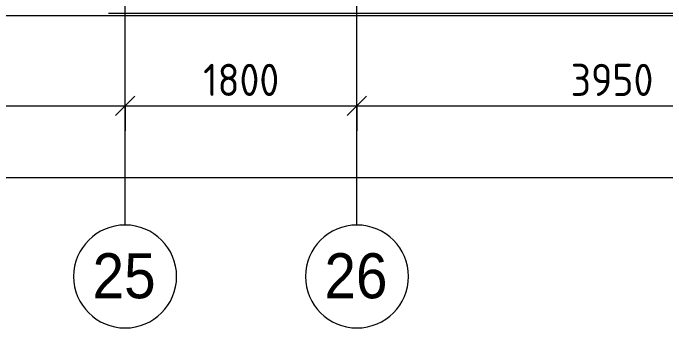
# Model space of a CAD drawing. Header units: millimetres. Extents: x 81711 to 274967, y -8553 to 29000.
# Drawn here: x 91990 to 97059, y -2706 to -258 of the extents above; entities that cross this region are included whole.
import ezdxf

# ---------------------------------------------------------------- set-up
doc = ezdxf.new("R2010")
doc.units = ezdxf.units.MM
for name, color, linetype, lineweight in [('A-ANNO-DIMS', 7, 'Continuous', 9), ('A-ANNO-DIMS-100', 7, 'Continuous', 9), ('Оси', 7, 'Continuous', 9), ('Оси-1', 7, 'Continuous', 20)]:
    doc.layers.add(name, color=color, linetype=linetype, lineweight=lineweight)
doc.layers.add('A-WALL-1', color=7, linetype='Continuous', lineweight=9, true_color=0xc0c0c0)
doc.styles.add('Arial', font='arial.ttf', dxfattribs={"width": 0.9, "height": 350})
doc.styles.add('ISOCPEUR', font='isocpeur.ttf', dxfattribs={"width": 0.9, "height": 250})
doc.dimstyles.new('ISO-2_5_0_9К_БОЛЬШОЙ_1', dxfattribs={"dimscale": 304.8, "dimtxt": 248.995294, "dimasz": 0.492126, "dimexe": 0.393701, "dimexo": 0.984252, "dimgap": 0, "dimtad": 1, "dimdec": 0, "dimrnd": 10, "dimzin": 0, "dimdsep": 46, "dimtxsty": 'ISOCPEUR', "dimblk1": 'OBLIQUE', "dimblk2": 'OBLIQUE', "dimsah": 1, "dimcen": 0.09, "dimdle": 0.393701, "dimazin": 0, "dimtfac": 1, "dimtdec": 4, "dimtix": 1, "dimtmove": 0, "dimatfit": 3, "dimfxl": 1, "dimtvp": 1, "dimtolj": 1, "dimtzin": 0, "dimarcsym": 2})

# ---------------------------------------------------------------- blocks, each defined once
blk = doc.blocks.new('Ось сетки - D8-29747960-План отделки стен 1 этажа в осях 23_1-33')
at = {"layer": 'Оси-1'}
for start, end in [(360, 180), (180, 360)]:
    blk.add_arc((0, 0), 4, start, end, dxfattribs=at)
blk = doc.blocks.new('DIMBLOCK3-План отделки стен 1 этажа в осях 23_1-33')
at = {"layer": 'A-ANNO-DIMS-100'}
for p, q in [((89360, -1173.3), (89360, -859.4)), ((92860, -1173.3), (92860, -859.4)), ((89360, -979.4), (92860, -979.4)), ((89360, -979.4), (89360, -1173.3)), ((92860, -979.4), (92860, -1173.3))]:
    blk.add_line(p, q, dxfattribs=at)
at = {"layer": 'A-ANNO-DIMS-100', "lineweight": 20}
for p, q in [((89360, -979.4), (89435, -904.4)), ((92860, -979.4), (92935, -904.4)), ((89360, -979.4), (89285, -1054.4)), ((92860, -979.4), (92785, -1054.4))]:
    blk.add_line(p, q, dxfattribs=at)
at = {"layer": 'A-ANNO-DIMS-100', "color": 0, "insert": (90794, -652.7), "char_height": 250, "width": 758.478, "attachment_point": 1, "line_spacing_factor": 1.149209, "style": 'ISOCPEUR'}
blk.add_mtext('3500', dxfattribs=at)
blk = doc.blocks.new('_Oblique')
at = {"color": 0, "linetype": 'ByBlock', "lineweight": -2}
blk.add_line((-0.5, -0.5), (0.5, 0.5), dxfattribs=at)
blk = doc.blocks.new('DIMBLOCK4-План отделки стен 1 этажа в осях 23_1-33')
at = {"layer": 'A-ANNO-DIMS-100'}
for p, q in [((92860, -1173.3), (92860, -859.4)), ((94660, -1173.3), (94660, -859.4)), ((92860, -979.4), (94660, -979.4)), ((92860, -979.4), (92860, -1173.3)), ((94660, -979.4), (94660, -1173.3))]:
    blk.add_line(p, q, dxfattribs=at)
at = {"layer": 'A-ANNO-DIMS-100', "lineweight": 20}
for p, q in [((92860, -979.4), (92935, -904.4)), ((94660, -979.4), (94735, -904.4)), ((92860, -979.4), (92785, -1054.4)), ((94660, -979.4), (94585, -1054.4))]:
    blk.add_line(p, q, dxfattribs=at)
at = {"layer": 'A-ANNO-DIMS-100', "color": 0, "insert": (93465.5, -652.7), "char_height": 250, "width": 706.764, "attachment_point": 1, "line_spacing_factor": 1.149209, "style": 'ISOCPEUR'}
blk.add_mtext('1800', dxfattribs=at)
blk = doc.blocks.new('DIMBLOCK5-План отделки стен 1 этажа в осях 23_1-33')
at = {"layer": 'A-ANNO-DIMS-100'}
for p, q in [((94660, -1173.3), (94660, -859.4)), ((98610, -1173.3), (98610, -859.4)), ((94660, -979.4), (98610, -979.4)), ((94660, -979.4), (94660, -1173.3)), ((98610, -979.4), (98610, -1173.3))]:
    blk.add_line(p, q, dxfattribs=at)
at = {"layer": 'A-ANNO-DIMS-100', "lineweight": 20}
for p, q in [((94660, -979.4), (94735, -904.4)), ((98610, -979.4), (98685, -904.4)), ((94660, -979.4), (94585, -1054.4)), ((98610, -979.4), (98535, -1054.4))]:
    blk.add_line(p, q, dxfattribs=at)
at = {"layer": 'A-ANNO-DIMS-100', "color": 0, "insert": (96319, -652.7), "char_height": 250, "width": 758.478, "attachment_point": 1, "line_spacing_factor": 1.149209, "style": 'ISOCPEUR'}
blk.add_mtext('3950', dxfattribs=at)
blk = doc.blocks.new('DIMBLOCK26-План отделки стен 1 этажа в осях 23_1-33')
at = {"layer": 'A-ANNO-DIMS-100'}
for p, q in [((84560, -1729.6), (84560, -1415.6)), ((125010, -1729.6), (125010, -1415.6)), ((84440, -1535.6), (125130, -1535.6)), ((84560, -1535.6), (84560, -1729.6)), ((125010, -1535.6), (125010, -1729.6))]:
    blk.add_line(p, q, dxfattribs=at)
at = {"layer": 'A-ANNO-DIMS-100', "lineweight": 20}
for p, q in [((84560, -1535.6), (84635, -1460.6)), ((125010, -1535.6), (125085, -1460.6)), ((84560, -1535.6), (84485, -1610.6)), ((125010, -1535.6), (124935, -1610.6))]:
    blk.add_line(p, q, dxfattribs=at)
at = {"layer": 'A-ANNO-DIMS-100', "color": 0, "insert": (104366, -1209), "char_height": 250, "width": 1005.558, "attachment_point": 1, "line_spacing_factor": 1.149209, "style": 'ISOCPEUR'}
blk.add_mtext('40450', dxfattribs=at)

msp = doc.modelspace()

# ---------------------------------------------------------------- linework, layer by layer
at = {"layer": 'A-WALL-1'}
for p, q in [((108030, -280), (89180, -280)), ((92730, -258), (108030, -258))]:
    msp.add_line(p, q, dxfattribs=at)
at = {"layer": 'Оси'}
for p, q in [((92860, -1906.3), (92860, 593.7)), ((94660, -1906.3), (94660, 593.7))]:
    msp.add_line(p, q, dxfattribs=at)

# ---------------------------------------------------------------- block references
at = {"layer": 'Оси-1', "xscale": 99.99999999999993, "yscale": 99.99999999999993, "zscale": 99.99999999999993}
for p in [(92860, -2306.3), (94660, -2306.3)]:
    msp.add_blockref('Ось сетки - D8-29747960-План отделки стен 1 этажа в осях 23_1-33', p, dxfattribs=at)

# ---------------------------------------------------------------- texts
at = {"layer": 'Оси', "char_height": 350, "width": 606.076, "attachment_point": 1, "style": 'Arial'}
for s, insert in [('25', (92607.4, -2125.6)), ('26', (94407.4, -2125.6))]:
    msp.add_mtext(s, dxfattribs=dict(at, insert=insert))

# ---------------------------------------------------------------- dimensions: what is measured, and where the dimension line sits
at = {"layer": 'A-ANNO-DIMS'}
for base, p1, p2, override, picture, middle in [((92860, -979.4), (89360, -873.3), (92860, -873.3), {"dimpost": '<>', "dimfxl": 3500}, 'DIMBLOCK3-План отделки стен 1 этажа в осях 23_1-33', (91110, -854.4)), ((94660, -979.4), (92860, -873.3), (94660, -873.3), {"dimpost": '<>', "dimfxl": 1800}, 'DIMBLOCK4-План отделки стен 1 этажа в осях 23_1-33', (93760, -854.4)), ((98610, -979.4), (94660, -873.3), (98610, -873.3), {"dimpost": '<>', "dimfxl": 3950}, 'DIMBLOCK5-План отделки стен 1 этажа в осях 23_1-33', (96635, -854.4)), ((125010, -1535.6), (84560, -1429.6), (125010, -1429.6), {"dimpost": '<>', "dimfxl": 40450}, 'DIMBLOCK26-План отделки стен 1 этажа в осях 23_1-33', (104785, -1410.6))]:
    dim = msp.add_linear_dim(base=base, p1=p1, p2=p2, dimstyle='ISO-2_5_0_9К_БОЛЬШОЙ_1', override=override, dxfattribs=at)
    dim.commit()
    dim.dimension.update_dxf_attribs({"geometry": picture, "text_midpoint": middle})

doc.saveas('drawing.dxf')
